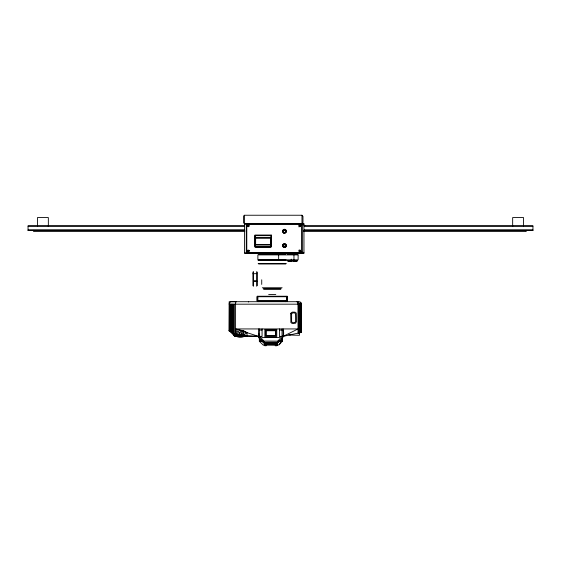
<?xml version="1.0" encoding="UTF-8"?>
<svg xmlns="http://www.w3.org/2000/svg" width="561" height="561" viewBox="0 0 561 561"><rect width="100%" height="100%" fill="white"/><g stroke="black" fill="none" stroke-linecap="round" stroke-linejoin="round"><path stroke-width="0.84" d="M259.371 339.608L259.371 337.35L259.371 341.312L263.242 345.12L277.562 345.246L279.196 344.699L282.141 341.474L282.141 338.066M262.688 341.312L262.688 340.815L259.371 340.85M278.375 341.256L277.246 342.301L277.19 345.267L277.246 342.722L264.378 342.722L264.322 345.267L264.322 342.14M264.813 344.216L264.813 342.722L264.813 345.744L266.3 345.744M234.694 333.886L234.722 336.355L262.064 336.355L262.064 328.935M259.603 336.355L263.979 341.081L277.211 341.144L278.144 340.758L282.029 336.334M264.813 343.29L264.322 343.269L264.378 342.301L262.92 341.803L258.754 337.554M264.378 342.301L277.246 342.301C282.092 341.263 284.946 335.176 283.172 330.583M277.246 342.301L277.246 343.29L264.322 343.269M258.684 337.413L258.852 333.809M247.387 224.162L247.177 223.664L246.286 224.554L246.286 252.226L247.177 253.116L247.387 252.625L301.131 252.625L301.727 252.022L301.727 224.765L301.131 224.162L247.387 224.162L246.784 224.765L246.784 252.022L247.387 252.625M301.131 224.162L301.334 223.664L302.225 224.554L302.225 252.226L301.334 253.116L247.177 253.116M279.196 344.699L280.458 342.469M280.71 339.826L282.197 337.743M283.312 244.771L285.731 244.912M255.535 244.813L270.584 244.813L270.584 237.934L255.535 237.934L255.535 244.813L270.584 244.813M255.241 246.595L255.241 235.753M255.388 246.693L270.732 246.693M255.388 235.655L270.732 235.655M255.535 237.934L270.584 237.934M299.202 249.848L298.957 251.517M257.878 300.696L257.387 301.187L256.889 300.696L256.889 296.734L257.387 296.236L287.085 296.236L287.583 296.734L287.583 300.696L287.085 301.187L257.387 301.187L257.387 296.236L257.878 296.734L286.587 296.734L287.085 296.236L287.085 301.187L286.587 300.696L257.878 300.696L257.878 296.734M277.246 343.29L278.936 341.6M278.011 342.168L278.936 341.726M230.487 330.913L229.176 330.913L230.809 331.726L231.3 331.369L234.673 334.875L258.439 336.355L259.981 337.259L259.981 338.865M244.554 215.242L243.565 215.957L243.565 222.934L244.554 223.657L303.957 223.657L303.957 253.355L244.554 253.355L244.554 215.242L301.979 215.242L302.968 216.406L302.968 222.486L301.979 223.657L301.979 215.242M233.818 335.387L234.673 334.875L243.755 334.875L247.015 335.646L247.015 332.645L243.755 330.913L235.592 328.935L235.809 331.481M278.438 341.088L277.555 341.361M245.725 336.355L247.163 335.653L247.163 336.355M301.727 224.765L302.225 224.554M246.286 252.226L246.784 252.022M252.92 273.761L256.749 273.614M301.432 332.4L283.186 336.355L279.553 336.355L279.553 328.935M258.747 337.47L259.981 337.259L258.481 336.824L259.238 336.824M229.786 330.415L229.176 330.415L234.722 336.355L247.163 335.653M244.554 224.148L247.177 224.148M301.334 224.148L303.957 224.148M247.548 224.779L249.554 224.779M299.209 224.779L300.962 224.779M303.957 225.508L304.875 225.508M244.561 225.88L28.05 225.88L28.05 230.333L244.841 230.333M304.167 225.88L532.95 225.88L532.95 230.333L303.557 230.333M28.05 226.125L244.561 226.125M304.167 226.125L532.95 226.125M28.05 230.087L244.561 230.087M304.167 230.087L532.95 230.087M28.05 230.185L244.561 230.185M304.167 230.185L532.95 230.185M283.214 230.578L285.731 230.578M244.841 231.574L33.646 231.574L33.646 230.333M303.557 231.574L526.141 231.574L526.141 230.333M255.143 235.41L270.984 235.41M255.388 246.938L270.732 246.938M244.554 252.857L303.957 252.857M258.873 253.6L285.591 253.6M287.66 253.649L297.309 253.649M258.873 254.098L285.591 254.098M287.66 254.147L297.309 254.147M258.404 260.038L286.068 260.038M258.158 260.283L286.313 260.283M258.873 260.528L285.598 260.528M287.66 260.577L297.309 260.577M287.66 261.075L297.309 261.075M258.158 263.502L286.313 263.502M258.656 263.993L285.815 263.993M253.418 280.703L256.749 280.703M253.418 281.377L257.24 281.475M262.331 287.758L282.134 287.758M263.221 288.747L281.25 288.747M263.733 289.238L280.738 289.238M268.67 294.427L275.802 294.427M259.589 330.085L262.064 330.085M279.553 330.085L282.029 330.085M235.592 330.913L237.415 330.913A1.985 1.985 0 0 1 239.238 332.89L239.238 334.952L239.975 334.952C238.951 332.371 241.146 329.966 243.755 330.913L243.755 334.875L247.015 332.645L242.808 330.913M230.319 304.181L230.319 331.348L229.176 330.913L231.749 331.902L234.673 334.875L231.3 331.369L234.673 334.875L233.881 333.55M229.659 330.941L234.673 334.875L231.749 331.902M231.377 304.181L231.377 331.726L234.673 334.875L233.481 332.89L233.516 333.886L234.063 333.886L234.351 334.7L234.351 304.181M288.62 334.798L290.381 334.798M289.848 335.043L299.483 335.289L299.483 332.378M261.854 340.317L259.371 340.317L259.371 341.312L262.688 341.228M279.736 340.317L282.141 340.317M259.371 340.429L261.854 340.429M279.736 340.429L282.141 340.429M259.371 340.534L261.854 340.534M279.736 340.534L282.141 340.534M259.371 340.639L261.854 340.639M279.736 340.639L282.141 340.639M278.936 340.85L282.141 340.85M259.371 340.948L262.688 340.948M278.936 340.948L282.141 340.948M259.371 341.046L262.688 341.046M278.936 341.046L282.141 341.046M259.371 341.137L262.688 341.137M278.936 341.137L282.141 341.137M278.936 341.312L282.141 341.228M282.141 341.397L278.936 341.474L282.141 341.474L282.141 339.496M264.322 343.528L264.813 343.528M276.699 343.528L277.19 343.528M264.322 343.648L264.813 343.648M276.699 343.655L277.19 343.655M264.322 343.767L264.813 343.767M276.699 343.767L277.19 343.767M264.322 343.872L264.813 343.872M276.699 343.879L277.19 343.879M264.322 343.97L264.813 343.97M276.699 343.97L277.19 343.97M264.322 344.054L264.813 344.054M276.699 344.061L277.19 344.061M277.19 344.23L264.322 344.23L276.699 344.265M275.213 345.765L276.699 345.765L276.699 342.722M262.92 340.927L262.688 341.726L264.378 342.371M254.245 336.348L254.687 336.369M236.462 334.875L247.015 335.646L235.592 334.875L235.592 304.181A2.56 0.631 90 0 1 236.097 301.727L231.181 301.713A2.539 2.532 0 0 0 229.176 304.181L301.432 304.181A2.539 2.532 0 0 0 299.455 301.706L229.176 301.706L229.218 330.913L229.912 331.334L229.912 304.181M258.565 337.126L259.981 337.259L258.93 337.813L258.565 337.126L258.439 328.935M264.063 341.361L263.319 341.158L263.319 342.147M242.647 330.913L243.755 331.179M241.3 330.787L235.592 328.935L298.038 328.935L283.186 336.355L282.898 335.801M243.747 331.586L258.439 336.355M246.286 224.554L246.784 224.765M246.784 224.982L246.286 224.779L247.177 223.888L301.334 223.888L302.225 224.779M301.727 252.022L302.225 252.226M262.688 341.726L264.378 343.29L264 341.593M231.686 331.481L234.673 334.875L231.665 331.481L234.673 334.875L232.023 332.189L232.023 304.181M232.485 332.343L232.955 332.89M261.447 339.763L262.92 341.915M233.362 334.132L234.722 336.355M301.131 252.625L301.334 253.116M297.737 302.596L297.828 303.08L301.152 303.08A2.539 2.525 -90 0 1 301.397 304.181L301.397 332.407M297.968 301.706L298.038 333.136M523.532 226.651L523.532 217.577L512.663 217.577L512.663 226.651M301.299 304.181L301.299 332.428M301.173 304.181L301.173 332.456M301.138 304.181L301.138 332.463M300.969 304.181L300.969 332.498M300.717 304.181L300.717 332.554M300.423 304.181L300.423 332.617M300.079 304.181L300.079 332.694M299.7 304.181L299.7 332.771M299.294 304.181L299.294 332.862M298.957 225.487L298.957 226.91M298.866 304.181L298.866 332.954M298.424 304.181L298.424 333.052M296.937 253.649L296.937 254.147M296.937 260.577L296.937 261.075M296.117 253.649L296.18 254.147M296.18 260.577L296.124 261.075M295.998 253.649L295.998 254.147M295.998 260.577L295.998 261.075M295.78 260.577L295.773 261.075M295.107 253.649L295.107 254.147M295.107 260.577L295.107 261.075M294.167 253.649L294.167 254.147M294.167 260.577L294.167 261.075M294.006 253.649L294.006 254.147M293.957 254.89L293.957 259.841M294.006 260.577L294.006 261.075M293.719 253.649L293.719 254.147M293.719 260.577L293.719 261.075M293.052 253.649L293.052 254.147M293.052 260.577L293.052 261.075M291.923 253.649L291.923 254.147M291.916 260.577L291.923 261.075M291.257 253.649L291.257 254.147M291.257 259.154L291.257 261.075M290.963 253.649L290.963 254.147M290.963 260.577L290.963 261.075M290.801 253.649L290.801 254.147M290.801 260.577L290.801 261.075M289.869 253.649L289.869 254.147M289.869 260.577L289.869 261.075M289.188 253.649L289.188 254.147M289.188 260.577L289.195 261.075M288.971 260.577L288.971 261.075M288.845 253.649L288.796 254.147M288.796 260.577L288.796 261.075M288.031 253.649L288.031 254.147M288.031 260.577L288.031 261.075M286.587 296.734L286.587 300.696M285.661 301.187L285.661 301.706M285.437 253.6L285.437 254.098M285.135 253.6L285.219 254.098M284.511 253.6L284.511 254.098M284.35 253.6L284.35 254.098M283.326 253.6L283.326 254.098M283.186 328.935L283.165 336.67M283.088 253.6L283.088 254.098M282.029 328.935L282.029 336.439M281.72 253.6L281.72 254.098M281.419 253.6L281.419 254.098M279.75 253.6L279.75 254.098M279.392 253.6L279.392 254.098M278.649 254.89L278.649 259.841M277.485 253.6L277.485 254.098M277.085 253.6L277.085 254.098M275.023 253.6L275.023 254.098M274.602 253.6L274.602 254.098M272.45 253.6L272.45 254.098M272.022 253.6L272.022 254.098M270.984 235.655L270.984 246.693M270.493 238.025L270.493 244.715M269.869 253.6L269.869 254.098M269.448 253.6L269.448 254.098M267.38 253.6L267.38 254.098M266.987 253.6L266.987 254.098M265.08 253.6L265.08 254.098M264.722 253.6L264.722 254.098M263.053 253.6L263.053 254.098M262.751 253.6L262.751 254.098M261.728 279.799L261.728 284.413M261.377 253.6L261.377 254.098M261.138 253.6L261.138 254.098M260.122 253.6L260.122 254.098M259.96 253.6L259.96 254.098M259.589 328.935L259.603 336.537M259.329 253.6L259.329 254.098M259.245 253.6L259.245 254.098M259.035 253.6L259.035 254.098M258.81 301.187L258.81 301.706M257.24 272.169L257.24 285.647M256.749 271.552L256.749 286.271M255.634 238.025L255.634 244.715M255.143 235.655L255.143 246.693M253.418 271.552L253.418 286.271M252.92 272.043L252.92 285.773M247.177 224.926L247.177 226.665M247.177 250.122L247.177 251.861M233.516 304.181L233.516 333.886M232.738 304.181L232.738 332.89M230.809 304.181L230.809 331.726M229.589 304.181L229.589 331.109L229.176 330.913L229.358 304.181M48.337 226.651L48.337 217.577L37.468 217.577L37.468 226.651M285.451 246.034A1.038 1.038 0 0 1 285.247 246.363M285.051 246.531A1.038 1.038 0 0 1 283.936 246.56M283.578 246.188A1.038 1.038 0 0 1 283.557 245.185M283.796 244.884A1.038 1.038 0 0 1 284.132 244.687M284.651 244.645A1.038 1.038 0 0 1 285.121 244.855M285.304 245.038A1.038 1.038 0 0 1 285.479 245.388M285.514 231.448A1.038 1.038 0 0 1 285.247 232.037M284.175 232.331A1.038 1.038 0 0 1 283.557 230.859M244.323 336.355A8.415 8.415 0 0 1 236.405 336.355M280.051 336.523A0.989 0.989 0 0 1 279.062 337.512L262.562 337.512A0.989 0.989 0 0 1 261.573 336.523M296.979 301.706A2.539 0.393 90 0 1 297.106 302.035M248.467 301.727A2.56 0.631 90 0 1 248.67 302.035M299.132 250.823C300.801 253.874 301.208 248.06 299.132 250.823M299.455 226.069C300.394 228.018 300.885 224.33 299.455 226.069M247.653 225.803C249.189 228.916 249.883 223.082 247.653 225.803M247.976 226.048C248.853 228.018 249.47 224.379 247.976 226.048M247.976 250.823C248.768 252.773 249.561 249.259 247.99 250.753M299.455 250.823C300.282 252.773 301.012 249.266 299.469 250.753M249.386 250.907C247.429 253.775 247.597 247.962 249.386 250.907M299.139 225.767C300.514 228.93 301.495 223.173 299.139 225.767M290.668 313.599L290.871 322.498L292.106 323.431L295.563 323.227L296.552 321.572L296.285 313.094L295.051 312.161L292.526 312.105L291.383 312.512L290.668 313.599M291.636 313.823L291.601 321.509C291.818 323.192 295.338 323.192 295.563 321.509L295.563 314.083C295.331 312.463 292.232 312.456 291.636 313.823M271.229 235.052L254.897 235.052L254.897 247.078L271.229 247.078L271.229 235.052M298.115 254.89L257.878 254.89L257.878 259.841L298.115 259.841L298.115 254.89M276.748 329.426L264.869 329.426L264.869 336.852L276.748 336.852L276.748 329.426M275.844 330.331L265.774 330.331L265.774 335.948L275.844 335.948L275.844 330.331M275.444 330.738L266.18 330.738L266.18 335.541L275.444 335.541L275.444 330.738M283.705 246.917A1.473 1.473 0 0 0 285.949 245.711A1.473 1.473 0 0 0 283.782 244.379A1.473 1.473 0 0 0 283.705 246.917M283.614 247.17A1.732 1.732 0 0 0 286.208 245.669A1.732 1.732 0 0 0 283.614 244.168A1.732 1.732 0 0 0 283.614 247.17M283.705 232.591A1.473 1.473 0 0 0 285.949 231.384A1.473 1.473 0 0 0 283.782 230.045A1.473 1.473 0 0 0 283.705 232.591M283.614 232.836A1.732 1.732 0 0 0 286.208 231.335A1.732 1.732 0 0 0 283.614 229.835A1.732 1.732 0 0 0 283.614 232.836M283.452 247.254A1.985 1.985 0 0 0 286.461 245.599A1.985 1.985 0 0 0 283.522 243.825A1.985 1.985 0 0 0 283.452 247.254M283.452 232.927A1.985 1.985 0 0 0 286.461 231.265A1.985 1.985 0 0 0 283.522 229.491A1.985 1.985 0 0 0 283.452 232.927M236.412 333.564A0.989 0.989 0 0 0 238.067 333.122A0.989 0.989 0 0 0 236.854 331.909A0.989 0.989 0 0 0 236.412 333.564M241.363 333.564A0.989 0.989 0 0 0 243.018 333.115A0.989 0.989 0 0 0 241.805 331.909A0.989 0.989 0 0 0 241.363 333.564"/></g></svg>
